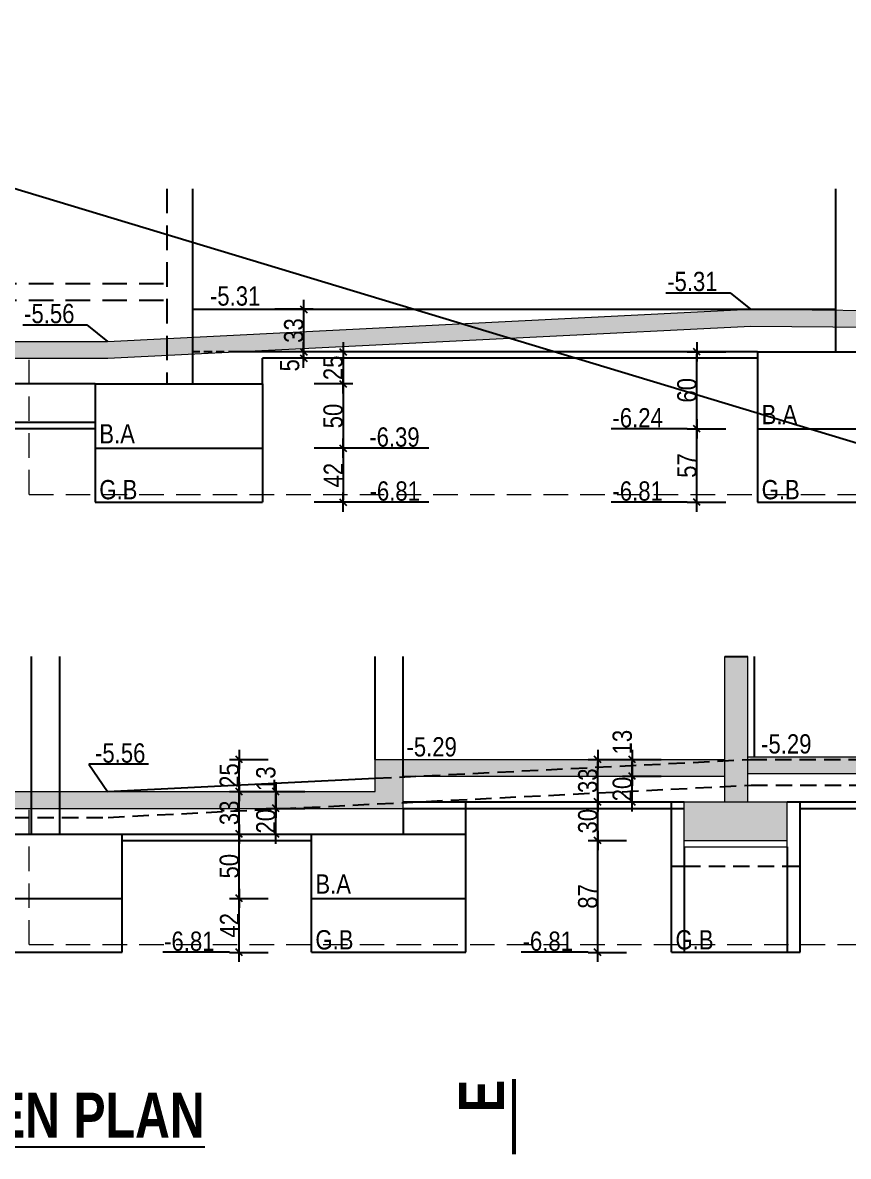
# Model space of a CAD drawing. Header units: centimetres. Extents: x 16433 to 114398, y -50094 to -12305.
# Drawn here: x 56176 to 56818, y -18482 to -17601 of the extents above; entities that cross this region are included whole.
import ezdxf
from ezdxf.enums import TextEntityAlignment as Align

# ---------------------------------------------------------------- set-up
doc = ezdxf.new("R2010")
doc.units = ezdxf.units.CM
doc.header["$LTSCALE"] = 0.5
doc.linetypes.add('CACHEX2', pattern=[19.05, 12.7, -6.35])
doc.layers.get('DEFPOINTS').update_dxf_attribs({"linetype": 'CONTINUOUS'})
for name, color, linetype in [('01_cote_gen', 4, 'CONTINUOUS'), ('01_linteaux', 2, 'CONTINUOUS'), ('01_poch_murs', 253, 'CONTINUOUS'), ('01_texte', 230, 'CONTINUOUS'), ('AA_COTES', 2, 'CONTINUOUS')]:
    doc.layers.add(name, color=color, linetype=linetype)
doc.layers.add('01_murs_coup', color=5, linetype='CONTINUOUS', lineweight=60)
doc.layers.add('01_sem', color=42, linetype='CONTINUOUS', lineweight=15)
doc.styles.add('ARIAL NA', font='ARIALN.TTF')
doc.styles.add('impact', font='impact.ttf')
doc.styles.add('STYLE2', font='ARIALN.TTF')
doc.dimstyles.new('JB50', dxfattribs={"dimscale": 0.1, "dimtxt": 150, "dimasz": 15, "dimexe": 0.1, "dimexo": 0.1, "dimgap": 0.09, "dimtad": 1, "dimdec": 1, "dimdsep": 46, "dimtxsty": 'STYLE2', "dimblk1": 'BOND_G', "dimblk2": 'BOND_D', "dimsah": 1, "dimcen": 1.5, "dimdle": 0.01, "dimse1": 1, "dimse2": 1, "dimclrd": 4, "dimclre": 2, "dimclrt": 6, "dimazin": 2, "dimtfac": 2.333333, "dimtdec": 1, "dimtix": 1, "dimtmove": 2, "dimatfit": 3, "dimldrblk": 'BOND_G', "dimfxl": 1, "dimtolj": 1, "dimtzin": 0, "dimarcsym": 0})

# ---------------------------------------------------------------- blocks, each defined once
blk = doc.blocks.new('BOND_G')
at = {"layer": 'AA_COTES', "color": 0}
for p, q in [((0, -5), (0, 15)), ((5, 0), (-5, 0)), ((1.77, 1.77), (-1.77, -1.77))]:
    blk.add_line(p, q, dxfattribs=at)
blk = doc.blocks.new('BOND_D')
at = {"layer": 'AA_COTES', "color": 0}
for p, q in [((5, 0), (-5, 0)), ((-1.77, -1.77), (1.77, 1.77)), ((0, 5), (0, -15))]:
    blk.add_line(p, q, dxfattribs=at)
blk = doc.blocks.new('*D1101')
at = {"layer": '01_cote_gen', "color": 4, "lineweight": -2, "transparency": 16777216}
blk.add_line((56394.03, -17825.05), (56394.03, -17855.05), dxfattribs=at)
at = {"layer": 'DEFPOINTS', "color": 0, "transparency": 16777216}
for p in [(56406.12, -17823.55), (56394.03, -17856.55), (56406.12, -17856.55)]:
    blk.add_point(p, dxfattribs=at)
at = {"layer": '01_cote_gen', "color": 4, "lineweight": -2, "transparency": 16777216, "xscale": 1.5, "yscale": 1.5, "zscale": 1.5}
for name, p, rotation in [('BOND_G', (56394.03, -17823.55), 90), ('BOND_D', (56394.03, -17856.55), 270)]:
    blk.add_blockref(name, p, dxfattribs=dict(at, rotation=rotation))
at = {"layer": '01_cote_gen', "color": 6, "transparency": 16777216, "insert": (56386.36, -17840.05), "char_height": 15, "attachment_point": 5, "rotation": 90, "style": 'STYLE2'}
blk.add_mtext('\\A1;33', dxfattribs=at)
blk = doc.blocks.new('*D1102')
at = {"layer": '01_cote_gen', "color": 4, "lineweight": -2, "transparency": 16777216}
blk.add_line((56394.03, -17858.05), (56394.03, -17860.05), dxfattribs=at)
at = {"layer": 'DEFPOINTS', "color": 0, "transparency": 16777216}
for p in [(56410.46, -17856.55), (56394.03, -17861.55), (56410.46, -17861.55)]:
    blk.add_point(p, dxfattribs=at)
at = {"layer": '01_cote_gen', "color": 4, "lineweight": -2, "transparency": 16777216, "xscale": 1.5, "yscale": 1.5, "zscale": 1.5}
for name, p, rotation in [('BOND_G', (56394.03, -17856.55), 90), ('BOND_D', (56394.03, -17861.55), 270)]:
    blk.add_blockref(name, p, dxfattribs=dict(at, rotation=rotation))
at = {"layer": '01_cote_gen', "color": 6, "transparency": 16777216, "insert": (56383.23, -17867.13), "char_height": 15, "attachment_point": 5, "rotation": 90, "style": 'STYLE2'}
blk.add_mtext('\\A1;5', dxfattribs=at)
blk = doc.blocks.new('*D1441')
at = {"layer": '01_cote_gen', "color": 4, "lineweight": -2, "transparency": 16777216}
blk.add_line((56343.96, -18230.24), (56343.96, -18200.24), dxfattribs=at)
at = {"layer": 'DEFPOINTS', "color": 0, "transparency": 16777216}
for p in [(56343.96, -18198.74), (56403.06, -18198.74), (56403.06, -18231.74)]:
    blk.add_point(p, dxfattribs=at)
at = {"layer": '01_cote_gen', "color": 4, "lineweight": -2, "transparency": 16777216, "xscale": 1.5, "yscale": 1.5, "zscale": 1.5}
for name, p, rotation in [('BOND_D', (56343.96, -18198.74), 90), ('BOND_G', (56343.96, -18231.74), 270)]:
    blk.add_blockref(name, p, dxfattribs=dict(at, rotation=rotation))
at = {"layer": '01_cote_gen', "color": 6, "transparency": 16777216, "insert": (56336.3, -18215.24), "char_height": 15, "attachment_point": 5, "rotation": 90, "style": 'STYLE2'}
blk.add_mtext('\\A1;33', dxfattribs=at)
blk = doc.blocks.new('*D1442')
at = {"layer": '01_cote_gen', "color": 4, "lineweight": -2, "transparency": 16777216}
blk.add_line((56372.35, -18230.24), (56372.35, -18213.24), dxfattribs=at)
at = {"layer": 'DEFPOINTS', "color": 0, "transparency": 16777216}
for p in [(56372.35, -18211.74), (56387.35, -18211.74), (56387.35, -18231.74)]:
    blk.add_point(p, dxfattribs=at)
at = {"layer": '01_cote_gen', "color": 4, "lineweight": -2, "transparency": 16777216, "xscale": 1.5, "yscale": 1.5, "zscale": 1.5}
for name, p, rotation in [('BOND_D', (56372.35, -18211.74), 90), ('BOND_G', (56372.35, -18231.74), 270)]:
    blk.add_blockref(name, p, dxfattribs=dict(at, rotation=rotation))
at = {"layer": '01_cote_gen', "color": 6, "transparency": 16777216, "insert": (56364.68, -18221.74), "char_height": 15, "attachment_point": 5, "rotation": 90, "style": 'STYLE2'}
blk.add_mtext('\\A1;20', dxfattribs=at)
blk = doc.blocks.new('*D1443')
at = {"layer": '01_cote_gen', "color": 4, "lineweight": -2, "transparency": 16777216}
blk.add_line((56372.35, -18210.24), (56372.35, -18200.24), dxfattribs=at)
at = {"layer": 'DEFPOINTS', "color": 0, "transparency": 16777216}
for p in [(56372.35, -18198.74), (56382.5, -18198.74), (56382.5, -18211.74)]:
    blk.add_point(p, dxfattribs=at)
at = {"layer": '01_cote_gen', "color": 4, "lineweight": -2, "transparency": 16777216, "xscale": 1.5, "yscale": 1.5, "zscale": 1.5}
for name, p, rotation in [('BOND_D', (56372.35, -18198.74), 90), ('BOND_G', (56372.35, -18211.74), 270)]:
    blk.add_blockref(name, p, dxfattribs=dict(at, rotation=rotation))
at = {"layer": '01_cote_gen', "color": 6, "transparency": 16777216, "insert": (56364.68, -18188.68), "char_height": 15, "attachment_point": 5, "rotation": 90, "style": 'STYLE2'}
blk.add_mtext('\\A1;13', dxfattribs=at)
blk = doc.blocks.new('*D1444')
at = {"layer": '01_cote_gen', "color": 4, "lineweight": -2, "transparency": 16777216}
blk.add_line((56343.96, -18280.24), (56343.96, -18233.24), dxfattribs=at)
at = {"layer": 'DEFPOINTS', "color": 0, "transparency": 16777216}
for p in [(56343.96, -18231.74), (56405.71, -18231.74), (56405.71, -18281.74)]:
    blk.add_point(p, dxfattribs=at)
at = {"layer": '01_cote_gen', "color": 4, "lineweight": -2, "transparency": 16777216, "xscale": 1.5, "yscale": 1.5, "zscale": 1.5}
for name, p, rotation in [('BOND_D', (56343.96, -18231.74), 90), ('BOND_G', (56343.96, -18281.74), 270)]:
    blk.add_blockref(name, p, dxfattribs=dict(at, rotation=rotation))
at = {"layer": '01_cote_gen', "color": 6, "transparency": 16777216, "insert": (56336.3, -18256.74), "char_height": 15, "attachment_point": 5, "rotation": 90, "style": 'STYLE2'}
blk.add_mtext('\\A1;50', dxfattribs=at)
blk = doc.blocks.new('*D1445')
at = {"layer": '01_cote_gen', "color": 4, "lineweight": -2, "transparency": 16777216}
blk.add_line((56343.96, -18197.24), (56343.96, -18175.24), dxfattribs=at)
at = {"layer": 'DEFPOINTS', "color": 0, "transparency": 16777216}
for p in [(56343.96, -18173.74), (56449.53, -18173.74), (56449.53, -18198.74)]:
    blk.add_point(p, dxfattribs=at)
at = {"layer": '01_cote_gen', "color": 4, "lineweight": -2, "transparency": 16777216, "xscale": 1.5, "yscale": 1.5, "zscale": 1.5}
for name, p, rotation in [('BOND_D', (56343.96, -18173.74), 90), ('BOND_G', (56343.96, -18198.74), 270)]:
    blk.add_blockref(name, p, dxfattribs=dict(at, rotation=rotation))
at = {"layer": '01_cote_gen', "color": 6, "transparency": 16777216, "insert": (56336.3, -18186.24), "char_height": 15, "attachment_point": 5, "rotation": 90, "style": 'STYLE2'}
blk.add_mtext('\\A1;25', dxfattribs=at)
blk = doc.blocks.new('*D1446')
at = {"layer": '01_cote_gen', "color": 4, "lineweight": -2, "transparency": 16777216}
blk.add_line((56622.68, -18235.24), (56622.68, -18208.24), dxfattribs=at)
at = {"layer": 'DEFPOINTS', "color": 0, "transparency": 16777216}
for p in [(56622.68, -18206.74), (56675.38, -18206.74), (56675.38, -18236.74)]:
    blk.add_point(p, dxfattribs=at)
at = {"layer": '01_cote_gen', "color": 4, "lineweight": -2, "transparency": 16777216, "xscale": 1.5, "yscale": 1.5, "zscale": 1.5}
for name, p, rotation in [('BOND_D', (56622.68, -18206.74), 90), ('BOND_G', (56622.68, -18236.74), 270)]:
    blk.add_blockref(name, p, dxfattribs=dict(at, rotation=rotation))
at = {"layer": '01_cote_gen', "color": 6, "transparency": 16777216, "insert": (56615.01, -18221.74), "char_height": 15, "attachment_point": 5, "rotation": 90, "style": 'STYLE2'}
blk.add_mtext('\\A1;30', dxfattribs=at)
blk = doc.blocks.new('*D1447')
at = {"layer": '01_cote_gen', "color": 4, "lineweight": -2, "transparency": 16777216}
blk.add_line((56622.68, -18205.24), (56622.68, -18175.24), dxfattribs=at)
at = {"layer": 'DEFPOINTS', "color": 0, "transparency": 16777216}
for p in [(56622.68, -18173.74), (56634.87, -18173.74), (56634.87, -18206.74)]:
    blk.add_point(p, dxfattribs=at)
at = {"layer": '01_cote_gen', "color": 4, "lineweight": -2, "transparency": 16777216, "xscale": 1.5, "yscale": 1.5, "zscale": 1.5}
for name, p, rotation in [('BOND_D', (56622.68, -18173.74), 90), ('BOND_G', (56622.68, -18206.74), 270)]:
    blk.add_blockref(name, p, dxfattribs=dict(at, rotation=rotation))
at = {"layer": '01_cote_gen', "color": 6, "transparency": 16777216, "insert": (56615.01, -18190.24), "char_height": 15, "attachment_point": 5, "rotation": 90, "style": 'STYLE2'}
blk.add_mtext('\\A1;33', dxfattribs=at)
blk = doc.blocks.new('*D1448')
at = {"layer": '01_cote_gen', "color": 4, "lineweight": -2, "transparency": 16777216}
blk.add_line((56649.5, -18205.24), (56649.5, -18188.24), dxfattribs=at)
at = {"layer": 'DEFPOINTS', "color": 0, "transparency": 16777216}
for p in [(56645.84, -18186.74), (56649.5, -18186.74), (56641.57, -18206.74)]:
    blk.add_point(p, dxfattribs=at)
at = {"layer": '01_cote_gen', "color": 4, "lineweight": -2, "transparency": 16777216, "xscale": 1.5, "yscale": 1.5, "zscale": 1.5}
for name, p, rotation in [('BOND_D', (56649.5, -18186.74), 90), ('BOND_G', (56649.5, -18206.74), 270)]:
    blk.add_blockref(name, p, dxfattribs=dict(at, rotation=rotation))
at = {"layer": '01_cote_gen', "color": 6, "transparency": 16777216, "insert": (56641.83, -18196.74), "char_height": 15, "attachment_point": 5, "rotation": 90, "style": 'STYLE2'}
blk.add_mtext('\\A1;20', dxfattribs=at)
blk = doc.blocks.new('*D1449')
at = {"layer": '01_cote_gen', "color": 4, "lineweight": -2, "transparency": 16777216}
blk.add_line((56649.5, -18185.24), (56649.5, -18175.24), dxfattribs=at)
at = {"layer": 'DEFPOINTS', "color": 0, "transparency": 16777216}
for p in [(56649.5, -18173.74), (56661.89, -18173.74), (56661.89, -18186.74)]:
    blk.add_point(p, dxfattribs=at)
at = {"layer": '01_cote_gen', "color": 4, "lineweight": -2, "transparency": 16777216, "xscale": 1.5, "yscale": 1.5, "zscale": 1.5}
for name, p, rotation in [('BOND_D', (56649.5, -18173.74), 90), ('BOND_G', (56649.5, -18186.74), 270)]:
    blk.add_blockref(name, p, dxfattribs=dict(at, rotation=rotation))
at = {"layer": '01_cote_gen', "color": 6, "transparency": 16777216, "insert": (56641.83, -18160.21), "char_height": 15, "attachment_point": 5, "rotation": 90, "style": 'STYLE2'}
blk.add_mtext('\\A1;13', dxfattribs=at)
blk = doc.blocks.new('*D1610')
at = {"layer": '01_cote_gen', "color": 4, "lineweight": -2, "transparency": 16777216}
blk.add_line((56343.96, -18322.24), (56343.96, -18283.24), dxfattribs=at)
at = {"layer": 'DEFPOINTS', "color": 0, "transparency": 16777216}
for p in [(56343.96, -18281.74), (56400.01, -18281.74), (56400.01, -18323.74)]:
    blk.add_point(p, dxfattribs=at)
at = {"layer": '01_cote_gen', "color": 4, "lineweight": -2, "transparency": 16777216, "xscale": 1.5, "yscale": 1.5, "zscale": 1.5}
for name, p, rotation in [('BOND_D', (56343.96, -18281.74), 90), ('BOND_G', (56343.96, -18323.74), 270)]:
    blk.add_blockref(name, p, dxfattribs=dict(at, rotation=rotation))
at = {"layer": '01_cote_gen', "color": 6, "transparency": 16777216, "insert": (56336.42, -18302.74), "char_height": 15, "attachment_point": 5, "rotation": 90, "style": 'STYLE2'}
blk.add_mtext('\\A1;42', dxfattribs=at)
blk = doc.blocks.new('*D1611')
at = {"layer": '01_cote_gen', "color": 4, "lineweight": -2, "transparency": 16777216}
blk.add_line((56622.68, -18322.24), (56622.68, -18238.24), dxfattribs=at)
at = {"layer": 'DEFPOINTS', "color": 0, "transparency": 16777216}
for p in [(56622.68, -18236.74), (56690.01, -18236.74), (56680.01, -18323.74)]:
    blk.add_point(p, dxfattribs=at)
at = {"layer": '01_cote_gen', "color": 4, "lineweight": -2, "transparency": 16777216, "xscale": 1.5, "yscale": 1.5, "zscale": 1.5}
for name, p, rotation in [('BOND_D', (56622.68, -18236.74), 90), ('BOND_G', (56622.68, -18323.74), 270)]:
    blk.add_blockref(name, p, dxfattribs=dict(at, rotation=rotation))
at = {"layer": '01_cote_gen', "color": 6, "transparency": 16777216, "insert": (56615.01, -18280.24), "char_height": 15, "attachment_point": 5, "rotation": 90, "style": 'STYLE2'}
blk.add_mtext('\\A1;87', dxfattribs=at)
blk = doc.blocks.new('*D1618')
at = {"layer": '01_cote_gen', "color": 4, "lineweight": -2, "transparency": 16777216}
blk.add_line((56699.76, -17915.05), (56699.76, -17858.05), dxfattribs=at)
at = {"layer": 'DEFPOINTS', "color": 0, "transparency": 16777216}
for p in [(56699.76, -17856.55), (56756.79, -17856.55), (56756.79, -17916.55)]:
    blk.add_point(p, dxfattribs=at)
at = {"layer": '01_cote_gen', "color": 4, "lineweight": -2, "transparency": 16777216, "xscale": 1.5, "yscale": 1.5, "zscale": 1.5}
for name, p, rotation in [('BOND_D', (56699.76, -17856.55), 90), ('BOND_G', (56699.76, -17916.55), 270)]:
    blk.add_blockref(name, p, dxfattribs=dict(at, rotation=rotation))
at = {"layer": '01_cote_gen', "color": 6, "transparency": 16777216, "insert": (56692.09, -17886.55), "char_height": 15, "attachment_point": 5, "rotation": 90, "style": 'STYLE2'}
blk.add_mtext('\\A1;60', dxfattribs=at)
blk = doc.blocks.new('*D1619')
at = {"layer": '01_cote_gen', "color": 4, "lineweight": -2, "transparency": 16777216}
blk.add_line((56699.76, -17972.05), (56699.76, -17918.05), dxfattribs=at)
at = {"layer": 'DEFPOINTS', "color": 0, "transparency": 16777216}
for p in [(56699.76, -17916.55), (56756.79, -17916.55), (56756.79, -17973.55)]:
    blk.add_point(p, dxfattribs=at)
at = {"layer": '01_cote_gen', "color": 4, "lineweight": -2, "transparency": 16777216, "xscale": 1.5, "yscale": 1.5, "zscale": 1.5}
for name, p, rotation in [('BOND_D', (56699.76, -17916.55), 90), ('BOND_G', (56699.76, -17973.55), 270)]:
    blk.add_blockref(name, p, dxfattribs=dict(at, rotation=rotation))
at = {"layer": '01_cote_gen', "color": 6, "transparency": 16777216, "insert": (56692.12, -17945.05), "char_height": 15, "attachment_point": 5, "rotation": 90, "style": 'STYLE2'}
blk.add_mtext('\\A1;57', dxfattribs=at)
blk = doc.blocks.new('*D1620')
at = {"layer": '01_cote_gen', "color": 4, "lineweight": -2, "transparency": 16777216}
blk.add_line((56424.67, -17858.05), (56424.67, -17880.05), dxfattribs=at)
at = {"layer": 'DEFPOINTS', "color": 0, "transparency": 16777216}
for p in [(56407.22, -17856.55), (56353.77, -17881.55), (56424.67, -17881.55)]:
    blk.add_point(p, dxfattribs=at)
at = {"layer": '01_cote_gen', "color": 4, "lineweight": -2, "transparency": 16777216, "xscale": 1.5, "yscale": 1.5, "zscale": 1.5}
for name, p, rotation in [('BOND_G', (56424.67, -17856.55), 90), ('BOND_D', (56424.67, -17881.55), 270)]:
    blk.add_blockref(name, p, dxfattribs=dict(at, rotation=rotation))
at = {"layer": '01_cote_gen', "color": 6, "transparency": 16777216, "insert": (56417, -17869.05), "char_height": 15, "attachment_point": 5, "rotation": 90, "style": 'STYLE2'}
blk.add_mtext('\\A1;25', dxfattribs=at)
blk = doc.blocks.new('*D1621')
at = {"layer": '01_cote_gen', "color": 4, "lineweight": -2, "transparency": 16777216}
blk.add_line((56424.67, -17883.05), (56424.67, -17930.05), dxfattribs=at)
at = {"layer": 'DEFPOINTS', "color": 0, "transparency": 16777216}
for p in [(56362.01, -17881.55), (56362.01, -17931.55), (56424.67, -17931.55)]:
    blk.add_point(p, dxfattribs=at)
at = {"layer": '01_cote_gen', "color": 4, "lineweight": -2, "transparency": 16777216, "xscale": 1.5, "yscale": 1.5, "zscale": 1.5}
for name, p, rotation in [('BOND_G', (56424.67, -17881.55), 90), ('BOND_D', (56424.67, -17931.55), 270)]:
    blk.add_blockref(name, p, dxfattribs=dict(at, rotation=rotation))
at = {"layer": '01_cote_gen', "color": 6, "transparency": 16777216, "insert": (56417, -17906.55), "char_height": 15, "attachment_point": 5, "rotation": 90, "style": 'STYLE2'}
blk.add_mtext('\\A1;50', dxfattribs=at)
blk = doc.blocks.new('*D1622')
at = {"layer": '01_cote_gen', "color": 4, "lineweight": -2, "transparency": 16777216}
blk.add_line((56424.67, -17933.05), (56424.67, -17972.05), dxfattribs=at)
at = {"layer": 'DEFPOINTS', "color": 0, "transparency": 16777216}
for p in [(56362.01, -17931.55), (56362.01, -17973.55), (56424.67, -17973.55)]:
    blk.add_point(p, dxfattribs=at)
at = {"layer": '01_cote_gen', "color": 4, "lineweight": -2, "transparency": 16777216, "xscale": 1.5, "yscale": 1.5, "zscale": 1.5}
for name, p, rotation in [('BOND_G', (56424.67, -17931.55), 90), ('BOND_D', (56424.67, -17973.55), 270)]:
    blk.add_blockref(name, p, dxfattribs=dict(at, rotation=rotation))
at = {"layer": '01_cote_gen', "color": 6, "transparency": 16777216, "insert": (56417.13, -17952.55), "char_height": 15, "attachment_point": 5, "rotation": 90, "style": 'STYLE2'}
blk.add_mtext('\\A1;42', dxfattribs=at)

msp = doc.modelspace()

# ---------------------------------------------------------------- hatches: boundary and pattern name
at = {"layer": '01_poch_murs'}
h = msp.add_hatch(color=256, dxfattribs=at)
h.dxf.hatch_style = 1
h.paths.add_polyline_path([(55939.623, -17881.552), (55874.623, -17881.552), (55874.623, -17911.552), (55939.623, -17911.552)])
h.paths.add_polyline_path([(56741.789, -17836.555), (57023.793, -17839.49), (57023.793, -17866.552), (57083.793, -17866.552), (57083.793, -17839.552), (58005.454, -17839.552), (58005.454, -17866.552), (58065.454, -17866.552), (58065.454, -17839.489), (58334.772, -17836.553), (58334.772, -17823.552), (58059.454, -17826.552), (58059.454, -17830.552), (58055.454, -17830.552), (58055.454, -17856.552), (58015.454, -17856.552), (58015.454, -17830.552), (58011.454, -17830.552), (58011.454, -17826.552), (57077.793, -17826.552), (57077.793, -17830.552), (57073.793, -17830.552), (57073.793, -17856.552), (57033.793, -17856.552), (57033.793, -17830.552), (57029.793, -17830.552), (57029.793, -17826.552), (56741.532, -17823.552), (56241.532, -17848.552), (55904.629, -17848.552), (55904.629, -17861.552), (56241.857, -17861.552)])
h = msp.add_hatch(color=256, dxfattribs=at)
h.dxf.hatch_style = 1
h.paths.add_polyline_path([(56770.012, -18206.737), (56690.012, -18206.737), (56690.012, -18236.737), (56770.012, -18236.737)])
h.paths.add_polyline_path([(56739.532, -18093.737), (56721.532, -18093.737), (56721.532, -18206.737), (56739.532, -18206.737)])
h.paths.add_polyline_path([(57235.532, -18093.737), (57215.532, -18093.737), (57215.532, -18206.737), (57235.532, -18206.737)])
h = msp.add_hatch(color=256, dxfattribs=at)
h.dxf.hatch_style = 1
h.paths.add_polyline_path([(56721.532, -18173.737), (56449.532, -18173.737), (56449.532, -18198.737), (55892.291, -18198.737), (55892.291, -18211.737), (56471.532, -18211.737), (56471.532, -18186.737), (56721.532, -18186.737)])
h.paths.add_polyline_path([(57215.532, -18171.737), (56739.532, -18171.737), (56739.532, -18184.737), (57215.532, -18184.737)])
h.paths.add_polyline_path([(57073.012, -18206.737), (57013.012, -18206.737), (57013.012, -18236.737), (57073.012, -18236.737)])
h.paths.add_polyline_path([(57266.012, -18206.737), (57186.012, -18206.737), (57186.012, -18236.737), (57266.012, -18236.737)])
h.paths.add_polyline_path([(57285.512, -18281.737), (56983.512, -18281.737), (56983.512, -18331.737), (57285.512, -18331.737)])

# ---------------------------------------------------------------- linework, layer by layer
at = {"layer": '01_linteaux', "linetype": 'CACHEX2', "ltscale": 3}
for p, q in [((56287.533, -17729.777), (56287.533, -17881.552)), ((55894.629, -17803.552), (56287.533, -17803.552)), ((55894.629, -17816.552), (56287.533, -17816.552))]:
    msp.add_line(p, q, dxfattribs=at)
at = {"layer": '01_linteaux'}
for p, q in [((56307.533, -17729.777), (56307.533, -17881.552)), ((56807.533, -17729.777), (56807.533, -17856.552)), ((56307.533, -17823.552), (56807.533, -17823.552)), ((56747.013, -17856.552), (56341.857, -17856.552)), ((56747.013, -17856.552), (56747.013, -17973.552)), ((56747.013, -17856.552), (56887.013, -17856.552)), ((56747.013, -17861.552), (56362.013, -17861.552)), ((56362.013, -17881.552), (56362.013, -17861.552)), ((56232.013, -17881.552), (55939.623, -17881.552)), ((56232.013, -17881.552), (56362.013, -17881.552)), ((56232.013, -17881.552), (56232.013, -17931.552)), ((56362.013, -17881.552), (56362.013, -17973.552)), ((56232.013, -17911.552), (55939.623, -17911.552)), ((56232.013, -17916.552), (55939.623, -17916.552)), ((56747.013, -17916.552), (56887.013, -17916.552)), ((56232.013, -17931.552), (56362.013, -17931.552)), ((56232.013, -17931.552), (56232.013, -17973.552)), ((56232.013, -17973.552), (56362.013, -17973.552)), ((56747.013, -17973.552), (56887.013, -17973.552)), ((56182.532, -18231.737), (56182.532, -18093.737)), ((56204.532, -18231.737), (56204.532, -18093.737)), ((56449.532, -18173.737), (56449.532, -18093.737)), ((56471.532, -18186.737), (56471.532, -18093.737)), ((56744.532, -18171.737), (56744.532, -18093.737)), ((56241.532, -18198.737), (56449.532, -18188.337)), ((56471.532, -18206.737), (56690.012, -18206.737)), ((56520.012, -18231.737), (56520.012, -18206.737)), ((56680.012, -18323.737), (56680.012, -18206.737)), ((56770.012, -18206.737), (56780.012, -18206.737)), ((56780.012, -18323.737), (56780.012, -18206.737)), ((56780.012, -18206.737), (57013.012, -18206.737)), ((56471.532, -18211.737), (56471.532, -18231.737)), ((56471.532, -18211.737), (56690.012, -18211.737)), ((56780.012, -18211.737), (57013.012, -18211.737)), ((56133.012, -18231.737), (56253.012, -18231.737)), ((56253.012, -18323.737), (56253.012, -18231.737)), ((56253.012, -18231.737), (56400.012, -18231.737)), ((56253.012, -18236.737), (56400.012, -18236.737)), ((56400.012, -18323.737), (56400.012, -18231.737)), ((56400.012, -18231.737), (56520.012, -18231.737)), ((56520.012, -18323.737), (56520.012, -18231.737)), ((56690.012, -18241.737), (56690.012, -18323.737)), ((56770.012, -18241.737), (56770.012, -18323.737)), ((56680.012, -18256.737), (56690.012, -18256.737)), ((56770.012, -18256.737), (56780.012, -18256.737)), ((56133.012, -18281.737), (56253.012, -18281.737)), ((56400.012, -18281.737), (56520.012, -18281.737)), ((56133.012, -18323.737), (56253.012, -18323.737)), ((56400.012, -18323.737), (56520.012, -18323.737)), ((56680.012, -18323.737), (56780.012, -18323.737))]:
    msp.add_line(p, q, dxfattribs=at)
at = {"layer": '01_linteaux', "linetype": 'CACHEX2'}
msp.add_line((56341.857, -17856.552), (56307.533, -17856.552), dxfattribs=at)
at = {"layer": '01_linteaux', "linetype": 'CACHEX2', "ltscale": 2}
for p, q in [((56449.532, -18188.337), (56741.532, -18173.737)), ((56741.532, -18173.737), (57235.532, -18173.737)), ((56242.032, -18218.737), (56742.032, -18193.737)), ((56742.032, -18193.737), (58363.097, -18193.737)), ((55882.291, -18218.737), (56242.032, -18218.737)), ((56690.012, -18256.737), (56770.012, -18256.737))]:
    msp.add_line(p, q, dxfattribs=at)
at = {"layer": '01_murs_coup', "linetype": 'Continuous', "lineweight": 0}
for p, q in [((56241.532, -17848.552), (56741.532, -17823.552)), ((56741.532, -17823.552), (57029.793, -17826.552)), ((56241.857, -17861.552), (56741.789, -17836.555)), ((56741.789, -17836.555), (57023.793, -17839.49)), ((55904.629, -17848.552), (56241.532, -17848.552)), ((55894.629, -17861.552), (56241.857, -17861.552)), ((56721.532, -18206.737), (56721.532, -18093.737)), ((56739.532, -18206.737), (56739.532, -18093.737)), ((56449.532, -18198.737), (56449.532, -18173.737)), ((56449.532, -18173.737), (56721.532, -18173.737)), ((56739.532, -18171.737), (57215.532, -18171.737)), ((56471.532, -18211.737), (56471.532, -18186.737)), ((56471.532, -18186.737), (56721.532, -18186.737)), ((56739.532, -18184.737), (57215.532, -18184.737)), ((55882.291, -18198.737), (56449.532, -18198.737)), ((56690.012, -18241.737), (56690.012, -18206.737)), ((56690.012, -18206.737), (56770.012, -18206.737)), ((56770.012, -18241.737), (56770.012, -18206.737)), ((55882.291, -18211.737), (56471.532, -18211.737)), ((56690.012, -18236.737), (56770.012, -18236.737)), ((56690.012, -18241.737), (56770.012, -18241.737))]:
    msp.add_line(p, q, dxfattribs=at)
at = {"layer": '01_poch_murs'}
for p, q in [((38231.258, -12305.364), (67318.905, -21101.173)), ((56721.532, -18093.737), (56739.532, -18093.737))]:
    msp.add_line(p, q, dxfattribs=at)
at = {"layer": '01_sem', "linetype": 'CACHEX2', "ltscale": 3}
for p, q in [((56180.535, -17967.552), (56180.535, -17861.552)), ((56180.535, -17967.552), (57980.536, -17967.552)), ((56180.535, -18317.737), (56180.535, -18211.737)), ((56180.535, -18317.737), (57980.536, -18317.737))]:
    msp.add_line(p, q, dxfattribs=at)
at = {"layer": '01_texte'}
for p, q in [((56675.572, -17810.655), (56725.552, -17810.655)), ((56725.552, -17810.655), (56741.532, -17823.552)), ((56175.572, -17835.655), (56225.552, -17835.655)), ((56225.552, -17835.655), (56241.532, -17848.552)), ((56692.26, -17916.552), (56633.069, -17916.552)), ((56491.359, -17931.552), (56432.167, -17931.552)), ((56491.359, -17973.552), (56432.167, -17973.552)), ((56692.26, -17973.552), (56633.069, -17973.552)), ((56273.485, -18177.357), (56226.894, -18177.357)), ((56226.894, -18177.357), (56241.532, -18198.737)), ((56336.464, -18323.737), (56284.483, -18323.737)), ((56615.175, -18323.737), (56563.195, -18323.737))]:
    msp.add_line(p, q, dxfattribs=at)
at = {"layer": '01_texte', "const_width": 3}
msp.add_lwpolyline([(56557.558, -18422.288), (56557.558, -18480.788)], dxfattribs=at)

# ---------------------------------------------------------------- texts
at = {"layer": '01_texte', "style": 'ARIAL NA'}
for s, p in [('-5.31', (56676.692, -17809.346)), ('-5.31', (56321.171, -17820.68)), ('-5.56', (56176.692, -17834.346)), ('-6.24', (56634.146, -17915.389)), ('B.A', (56750.144, -17912.893)), ('B.A', (56235.144, -17927.893)), ('-6.39', (56445.036, -17930.389)), ('G.B', (56235.144, -17971.32)), ('-6.81', (56445.287, -17972.389)), ('-6.81', (56634.146, -17972.389)), ('G.B', (56750.144, -17971.32)), ('-5.29', (56473.994, -18171.378)), ('-5.29', (56749.736, -18169.095)), ('-5.56', (56231.833, -18176.194)), ('B.A', (56403.143, -18278.078)), ('-6.81', (56285.561, -18322.574)), ('G.B', (56403.143, -18321.505)), ('-6.81', (56564.273, -18322.574)), ('G.B', (56683.143, -18321.505))]:
    msp.add_text(s, height=15, dxfattribs=at).set_placement(p)
at = {"layer": '01_texte', "style": 'impact'}
msp.add_text('E', height=35, rotation=90, dxfattribs=at).set_placement((56560.41, -18435.494), align=Align.BOTTOM_CENTER)
msp.add_text('%%UVUE EN PLAN', height=35, dxfattribs=at).set_placement((56190.953, -18478.428), align=Align.BOTTOM_CENTER)

# ---------------------------------------------------------------- dimensions: what is measured, and where the dimension line sits
at = {"layer": '01_cote_gen'}
for base, p1, p2, picture, middle in [((56394.026, -17856.552), (56406.123, -17823.552), (56406.123, -17856.552), '*D1101', (56386.359, -17840.052)), ((56424.667, -17881.552), (56407.225, -17856.552), (56353.77, -17881.552), '*D1620', (56417, -17869.052)), ((56699.76, -17856.552), (56756.792, -17916.552), (56756.792, -17856.552), '*D1618', (56692.093, -17886.552)), ((56424.667, -17931.552), (56362.013, -17881.552), (56362.013, -17931.552), '*D1621', (56417, -17906.552)), ((56699.76, -17916.552), (56756.792, -17973.552), (56756.792, -17916.552), '*D1619', (56692.123, -17945.052)), ((56424.667, -17973.552), (56362.013, -17931.552), (56362.013, -17973.552), '*D1622', (56417.128, -17952.552)), ((56343.964, -18173.737), (56449.532, -18198.737), (56449.532, -18173.737), '*D1445', (56336.296, -18186.237)), ((56622.675, -18173.737), (56634.868, -18206.737), (56634.868, -18173.737), '*D1447', (56615.008, -18190.237)), ((56649.498, -18186.737), (56641.573, -18206.737), (56645.841, -18186.737), '*D1448', (56641.831, -18196.737)), ((56343.964, -18198.737), (56403.057, -18231.737), (56403.057, -18198.737), '*D1441', (56336.296, -18215.237)), ((56622.675, -18206.737), (56675.381, -18236.737), (56675.381, -18206.737), '*D1446', (56615.008, -18221.737)), ((56372.346, -18211.737), (56387.348, -18231.737), (56387.348, -18211.737), '*D1442', (56364.679, -18221.737)), ((56343.964, -18231.737), (56405.709, -18281.737), (56405.709, -18231.737), '*D1444', (56336.296, -18256.737)), ((56622.675, -18236.737), (56680.012, -18323.737), (56690.012, -18236.737), '*D1611', (56615.008, -18280.237)), ((56343.964, -18281.737), (56400.012, -18323.737), (56400.012, -18281.737), '*D1610', (56336.424, -18302.737))]:
    dim = msp.add_linear_dim(base=base, p1=p1, p2=p2, angle=90, dimstyle='JB50', dxfattribs=at)
    dim.commit()
    dim.dimension.update_dxf_attribs({"geometry": picture, "text_midpoint": middle})
for base, p1, p2, picture, middle in [((56394.026, -17861.552), (56410.46, -17856.552), (56410.46, -17861.552), '*D1102', (56383.228, -17867.126)), ((56649.498, -18173.737), (56661.894, -18186.737), (56661.894, -18173.737), '*D1449', (56641.831, -18160.214)), ((56372.346, -18198.737), (56382.498, -18211.737), (56382.498, -18198.737), '*D1443', (56364.679, -18188.681))]:
    dim = msp.add_linear_dim(base=base, p1=p1, p2=p2, angle=90, dimstyle='JB50', dxfattribs=at)
    dim.commit()
    dim.dimension.update_dxf_attribs({"geometry": picture, "text_midpoint": middle, "dimtype": 160})

doc.saveas('drawing.dxf')
